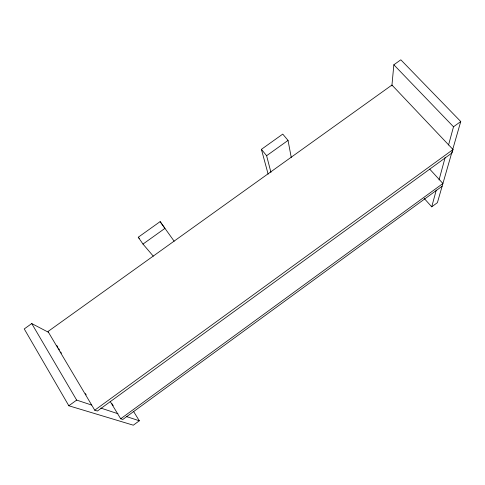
<?xml version="1.0" encoding="UTF-8"?>
<svg xmlns="http://www.w3.org/2000/svg" width="485" height="485" viewBox="0 0 485 485"><rect width="100%" height="100%" fill="white"/><g stroke="black" fill="none" stroke-linecap="round" stroke-linejoin="round"><path stroke-width="0.73" d="M391.886 85.894L393.844 64.79L400.816 59.807L460.75 121.535L437.397 202.675L431.729 206.822L424.181 198.413M431.729 206.822L436.282 190.09M439.052 179.905L445.188 157.346M448.558 144.979L453.505 126.785L460.75 121.535M453.026 149.538L452.056 152.896L97.382 411.031L94.739 410.201L48.003 331.504L391.953 85.039L453.026 149.538L94.739 410.201M133.763 411.765L139.322 420.792L133.308 425.193L68.84 405.769L24.25 328.927L31.749 323.568L48.476 332.292M110.174 401.416L120.698 418.785L442.92 183.488L429.704 169.101M442.138 186.222L122.832 419.452L120.698 418.785M68.84 405.769L76.66 400.095L91.617 405.036M153.284 256.159L142.978 244.076L138.261 237.232L160.135 221.621L174.151 241.209M268.138 174.163L261.409 149.344L282.755 134.109L288.035 140.407L291.255 157.498M142.978 244.076L164.936 228.38L160.135 221.621M270.963 172.424L266.611 155.721L288.035 140.407M100.874 408.091L117.964 413.735M126.506 416.56L139.322 420.792M393.844 64.79L453.505 126.785M138.261 237.232L139.243 238.384M261.409 149.344L266.611 155.721M111.993 403.714L113.169 405.648M56.781 345.405L57.939 347.357M58.715 348.66L59.485 349.964M60.649 351.916L61.419 353.213M85.402 393.571L86.178 394.875M31.749 323.568L76.66 400.095"/></g></svg>
